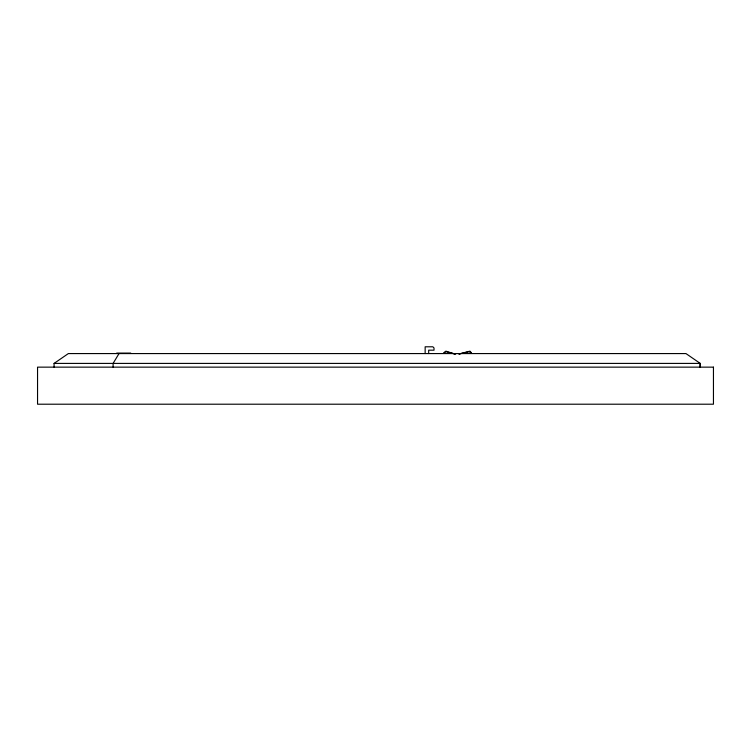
<?xml version="1.0" encoding="UTF-8"?>
<svg xmlns="http://www.w3.org/2000/svg" width="751" height="751" viewBox="0 0 751 751"><rect width="100%" height="100%" fill="white"/><g stroke="black" fill="none" stroke-linecap="round" stroke-linejoin="round"><path stroke-width="1.13" d="M119.024 353.571L113.101 363.409L113.101 367.145M443.841 352.867L445.859 351.149L455.632 354.228M443.757 353.233L445.775 351.675L454.674 353.965M54.072 367.145L54.072 363.409L68.36 353.571L685.954 353.571L700.242 363.409L700.242 367.145M458.927 353.993L469.976 351.149L471.459 352.895M459.124 354.021L469.159 351.675L471.384 353.43M116.687 353.092L130.74 353.092M54.072 363.409L700.242 363.409M700.073 363.906L700.073 367.145M428.68 353.571L428.68 350.182L434.012 350.182L434.012 347.948L432.848 346.793L425.15 346.793L425.15 353.571M713.45 367.145L37.55 367.145L37.55 404.207L713.45 404.207L713.45 367.145"/></g></svg>
